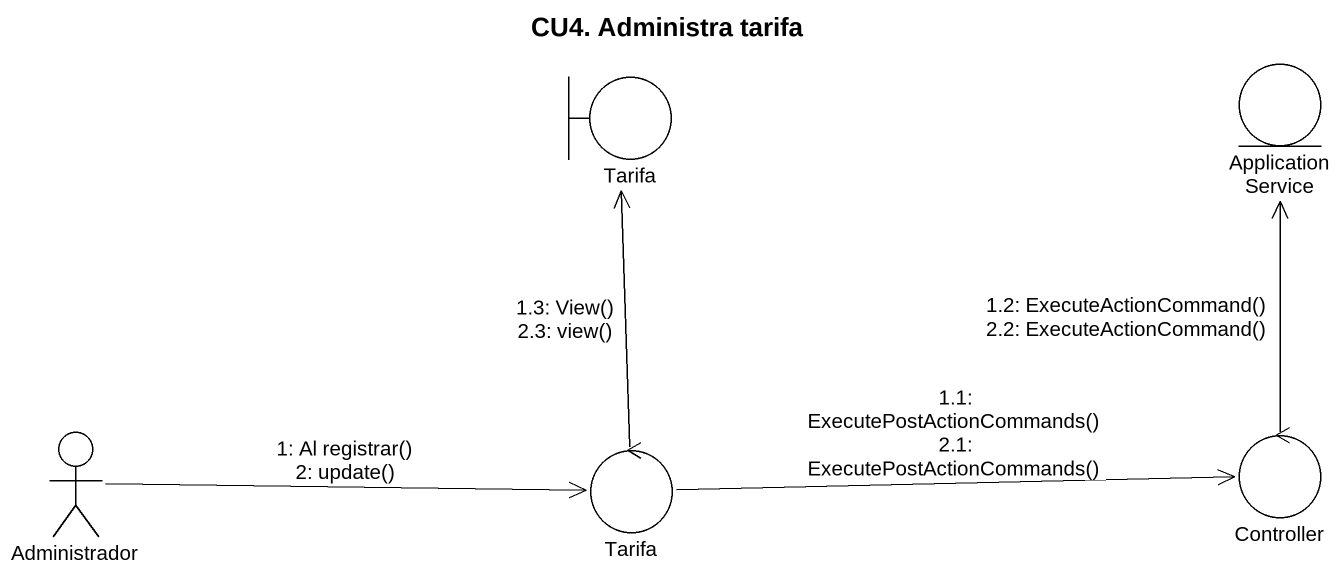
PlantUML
@startuml
title CU4. Administra tarifa
entity ApplicationService
boundary Tarifa
actor Administrador
control "Tarifa" as Tarifa_2
control Controller
Administrador -right-> Tarifa_2 : 1: Al registrar()\n2: update()
Tarifa_2 -right-> Controller : 1.1: ExecutePostActionCommands()\n2.1: ExecutePostActionCommands()
Controller -up-> ApplicationService : 1.2: ExecuteActionCommand()\n2.2: ExecuteActionCommand()
Tarifa_2 -up-> Tarifa : 1.3: View()\n2.3: view()
@enduml
